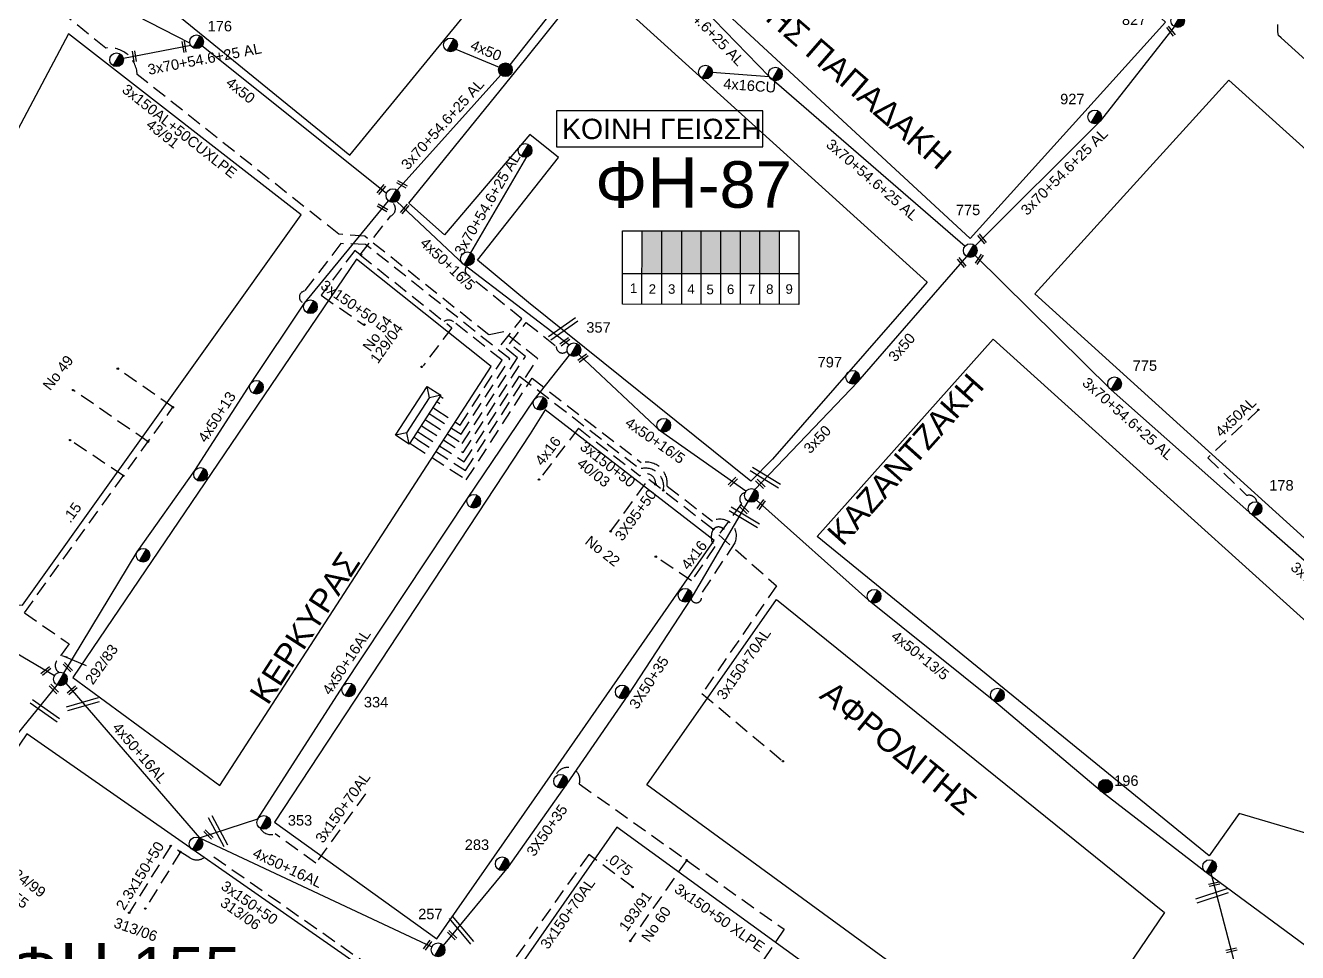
# Model space of a CAD drawing. Header units: millimetres. Extents: x 7477 to 9676, y 1828 to 2857.
# Drawn here: x 8638.7 to 8857.5, y 2078.3 to 2237.8 of the extents above; entities that cross this region are included whole.
import ezdxf
from ezdxf.enums import TextEntityAlignment as Align

# ---------------------------------------------------------------- set-up
doc = ezdxf.new("R2010")
doc.units = ezdxf.units.MM
doc.linetypes.add('DASHED', pattern=[19.05, 12.7, -6.35])
for name, color, linetype, lineweight in [('.075', 7, 'Continuous', 30), ('.15', 7, 'Continuous', 30), ('3x150+50', 7, 'Continuous', 30), ('3x150+50 XLPE', 7, 'SYN_LINE', 30), ('3x150+50CU', 7, 'Continuous', 30), ('3x150+70AL', 7, 'DASHED', 30), ('3x150AL+50CUXLPE', 7, 'Continuous', 30), ('3x50', 7, 'Continuous', 30), ('3X50+35', 7, 'Continuous', 30), ('3x70+54.6+25 AL', 7, 'SYN_LINE', 30), ('3X95+50', 7, 'Continuous', 30), ('4x16', 7, 'Continuous', 30), ('4x16CU', 7, 'Continuous', 30), ('4x50', 7, 'Continuous', 30), ('4x50+13', 7, 'Continuous', 30), ('4x50+13_5', 7, 'Continuous', 30), ('4x50+16', 7, 'Continuous', 30), ('4x50+16_5', 7, 'Continuous', 30), ('4x50+16AL', 7, 'Continuous', 30), ('4x50AL', 7, 'Continuous', 30), ('text διευθύνσεων', 250, 'Continuous', 30), ('Υπόβαθρο ΔΕΗ', 7, 'Continuous', 30)]:
    doc.layers.add(name, color=color, linetype=linetype, lineweight=lineweight)
for name, color, linetype in [('Pillar OTE', 7, 'Continuous'), ('TEXT ΚΑΛΩΔΙΩΝ', 7, 'Continuous'), ('Άγνωστα', 7, 'Continuous'), ('Επιγραφές - Σχήματα', 7, 'Continuous'), ('Καλώδια ΧΤ   3x150AL+50CU', 7, 'DASHED'), ('Μηχανική τομή', 7, 'Continuous'), ('Στύλος Ξύλινος', 7, 'Continuous'), ('Στύλος Ξύλινος @ 1', 7, 'Continuous'), ('Στύλος ΦΜ', 7, 'Continuous'), ('Στύλος ΦΜ @ 1', 7, 'Continuous'), ('Συνδέσεις', 7, 'Continuous'), ('Τομή', 7, 'Continuous'), ('Υποσταθμός πόλεως', 7, 'Continuous')]:
    doc.layers.add(name, color=color, linetype=linetype)
doc.styles.add('arial', font='ARIAL.TTF')
doc.styles.get("Standard").update_dxf_attribs({"font": 'ARIAL.TTF'})
doc.linetypes.add('SYN_LINE', pattern='A,0.5,-0.0001,["/\\/\\/\\/",Standard,S=0.1,R=0,X=0,Y=-0.05],-0.25', length=0.7501)
doc.dimstyles.new('ISO-25', dxfattribs={"dimtxt": 2.5, "dimasz": 2.5, "dimexe": 1.25, "dimexo": 0.625, "dimtad": 1, "dimtxsty": 'Standard', "dimcen": 2.5, "dimadec": 0, "dimazin": 0, "dimtfac": 1, "dimtmove": 0, "dimatfit": 3, "dimfxl": 1, "dimarcsym": 0})

# ---------------------------------------------------------------- blocks, each defined once
blk = doc.blocks.new('ΥΠΑΡΧΩΝ ΤΣΙΜΕΝΤΕΝΙΟΣ ΣΤΥΛΟΣ')
at = {"layer": 'Στύλος ΦΜ'}
blk.add_hatch(color=7, dxfattribs=at).paths.add_polyline_path([(-1.29, -2.28, 0.574793), (2.62, 0, 0.268822), (1.3, 2.27)])
at = {"layer": 'Στύλος ΦΜ', "color": 7}
blk.add_line((-1.29, -2.28), (1.3, 2.27), dxfattribs=at)
blk.add_circle((0, 0), 2.62, dxfattribs=at)
at = {"layer": 'Στύλος ΦΜ', "flags": 4}
for tag, p in [('ΑΡΙΘΜΟΣ', (-4.68, 8.05)), ('ΤΥΠΟΣ', (-4.91, 3.03))]:
    blk.add_attdef(tag, p, '', height=4, dxfattribs=at)
blk = doc.blocks.new('ΥΠΑΡΧΩΝ ΞΥΛΙΝΟΣ ΣΤΥΛΟΣ')
at = {"layer": 'Στύλος Ξύλινος'}
h = blk.add_hatch(color=7, dxfattribs=at)
h.paths.add_polyline_path([(-2.62, 0, 0.270008), (-1.29, -2.28), (1.3, 2.27, 0.576266)])
h.paths.add_polyline_path([(-1.29, -2.28, 0.574793), (2.62, 0, 0.268822), (1.3, 2.27)])
at = {"layer": 'Στύλος Ξύλινος', "color": 7}
blk.add_line((-1.29, -2.28), (1.3, 2.27), dxfattribs=at)
blk.add_circle((0, 0), 2.62, dxfattribs=at)
at = {"layer": 'Στύλος Ξύλινος', "flags": 4}
for tag, p in [('ΑΡΙΘΜΟΣ', (-4.91, 8.6)), ('ΤΥΠΟΣ', (-4.85, 3.39))]:
    blk.add_attdef(tag, p, '', height=4, dxfattribs=at)
blk = doc.blocks.new('ΜΗΧΑΝΙΚΗ ΤΟΜΗ')
at = {"layer": 'Μηχανική τομή', "ltscale": 40}
for p, q in [((-1.89, 0.78), (5.69, 0.78)), ((-1.89, -0.77), (5.69, -0.77))]:
    blk.add_line(p, q, dxfattribs=at)
blk = doc.blocks.new('ΥΠΟΣΤΑΘΜΟΣ ΠΟΛΕΩΣ 9 ΑΝΑΧΩΡΗΣΕΩΝ')
at = {"layer": 'Υποσταθμός πόλεως', "ltscale": 40}
for p, q in [((-9.63, -2.82), (-9.63, -4)), ((-7.12, -2.82), (-7.12, -4)), ((-4.84, -2.82), (-4.84, -4)), ((-2.36, -2.82), (-2.36, -4)), ((0.09, -2.82), (0.09, -4)), ((2.55, -2.82), (2.55, -4)), ((5.02, -2.82), (5.02, -4)), ((7.48, -2.82), (7.48, -4)), ((9.61, -2.82), (9.61, -4))]:
    blk.add_line(p, q, dxfattribs=at)
blk.add_lwpolyline([(-10.02, 2.82), (10.02, 2.82), (10.02, -2.82), (-10.02, -2.82)], close=True, dxfattribs=at)
for points in [[(-7.21, 0), (-10.02, 2.82)], [(-10.02, -2.82), (-7.21, 0)], [(-7.21, 0), (7.21, 0)], [(7.21, 0), (10.02, 2.82)], [(10.02, -2.82), (7.21, 0)]]:
    blk.add_lwpolyline(points, dxfattribs=at)
at = {"layer": 'Υποσταθμός πόλεως', "linetype": 'SYN_LINE', "ltscale": 40, "flags": 1}
for tag, p in [('ΜΕΤΑΣΧΗΜΑΤΙΣΜΟΣ', (10.79, 1.71)), ('ΙΣΧΥΣ', (10.77, -1.08)), ('ΑΡΙΘΜΟΣ', (10.89, -3.8))]:
    blk.add_attdef(tag, p, '', height=1.8, dxfattribs=at)
blk = doc.blocks.new('ΤΟΜΗ')
at = {"layer": 'Τομή', "ltscale": 40}
for p, q in [((-5.68, 0), (17.06, 0)), ((-5.68, -2.77), (17.06, -2.77))]:
    blk.add_line(p, q, dxfattribs=at)
blk = doc.blocks.new('_ΣΥΝΔΕΣΗ')
at = {"layer": 'Συνδέσεις', "linetype": 'SYN_LINE', "ltscale": 40}
blk.add_hatch(color=256, dxfattribs=at).paths.add_polyline_path([(0.5, -0.01, 1), (-0.5, -0.01, 1)])
at = {"layer": 'Συνδέσεις'}
blk.add_circle((0, -0.01), 0.5, dxfattribs=at)

msp = doc.modelspace()

# ---------------------------------------------------------------- hatches: boundary and pattern name
at = {"layer": 'Καλώδια ΧΤ   3x150AL+50CU', "linetype": 'DASHED', "lineweight": -3, "ltscale": 0.2}
h = msp.add_hatch(color=6, dxfattribs=at)
h.dxf.hatch_style = 1
h.paths.add_polyline_path([(8748.17, 2202.52), (8744.74, 2202.52), (8744.73, 2195.16), (8748.17, 2195.16)])
h = msp.add_hatch(color=30, dxfattribs=at)
h.dxf.hatch_style = 1
h.paths.add_polyline_path([(8748.17, 2195.16), (8751.61, 2195.16), (8751.61, 2202.52), (8748.17, 2202.52)])
h = msp.add_hatch(color=85, dxfattribs=at)
h.dxf.hatch_style = 1
h.paths.add_polyline_path([(8754.85, 2202.53), (8751.55, 2202.53), (8751.55, 2195.16), (8754.85, 2195.16)])
h = msp.add_hatch(color=27, dxfattribs=at)
h.dxf.hatch_style = 1
h.paths.add_polyline_path([(8758.15, 2202.52), (8754.85, 2202.52), (8754.85, 2195.16), (8758.15, 2195.15)])
h = msp.add_hatch(color=2, dxfattribs=at)
h.dxf.hatch_style = 1
h.paths.add_polyline_path([(8761.54, 2202.52), (8758.24, 2202.52), (8758.24, 2195.15), (8761.54, 2195.15)])
h = msp.add_hatch(color=1, dxfattribs=at)
h.dxf.hatch_style = 1
h.paths.add_polyline_path([(8764.87, 2202.52), (8761.58, 2202.52), (8761.58, 2195.15), (8764.87, 2195.15)])
h = msp.add_hatch(color=62, dxfattribs=at)
h.dxf.hatch_style = 1
h.paths.add_polyline_path([(8768.21, 2202.52), (8764.91, 2202.52), (8764.91, 2195.15), (8768.21, 2195.15)])

# ---------------------------------------------------------------- linework, layer by layer
at = {"layer": '.075', "color": 151, "linetype": 'DASHED', "lineweight": -3, "ltscale": 0.2}
msp.add_lwpolyline([(8743.11, 2089.63), (8735.6, 2095.21)], dxfattribs=at)
at = {"layer": '.15', "color": 2, "linetype": 'DASHED', "lineweight": -3, "ltscale": 0.2}
for points in [[(8638.49, 2136.78), (8664.04, 2172.15), (8654.57, 2178.8)], [(8659.77, 2166.23), (8646.88, 2175.11)], [(8655.53, 2160.37), (8646.36, 2166.49)]]:
    msp.add_lwpolyline(points, dxfattribs=at)
at = {"layer": '3x150+50', "color": 27, "linetype": 'DASHED', "lineweight": -3, "ltscale": 0.2}
for points in [[(8696.23, 2198.39), (8701.53, 2205.06, 0.566111), (8701.77, 2207.39, 1.494016)], [(8709.29, 2171.79), (8713.46, 2169.09), (8720.68, 2180.24), (8712.34, 2186.86, 0.312486), (8710.67, 2186.92)]]:
    msp.add_lwpolyline(points, format="xyb", dxfattribs=at)
at = {"layer": '3x150+50', "color": 2, "linetype": 'DASHED', "lineweight": -3, "ltscale": 0.2}
for points in [[(8708.62, 2170.75), (8713.63, 2167.51), (8722.01, 2180.46), (8697.19, 2200.18), (8692.94, 2200.3), (8686.7, 2192.15, 0.868604), (8686.7, 2190.08, -0.868604)], [(8697.93, 2063.26), (8698.76, 2062.7), (8704.39, 2071.47), (8670.12, 2095.43, -0.425468), (8666.98, 2094.63), (8663.68, 2096.69), (8656.52, 2085.18)]]:
    msp.add_lwpolyline(points, format="xyb", dxfattribs=at)
at = {"layer": '3x150+50', "color": 27, "linetype": 'DASHED', "lineweight": -3, "ltscale": 0.2}
for points in [[(8696.23, 2198.39), (8695.32, 2199.12), (8689.55, 2191.42), (8696.92, 2186.3)], [(8696.23, 2198.39), (8712.02, 2185.84), (8707.07, 2179.29)]]:
    msp.add_lwpolyline(points, dxfattribs=at)
at = {"layer": '3x150+50', "color": 85, "linetype": 'DASHED', "lineweight": -3, "ltscale": 0.2}
msp.add_lwpolyline([(8707.95, 2169.72), (8713.8, 2165.93), (8723.34, 2180.68), (8720.52, 2182.92), (8724.07, 2187.39), (8714.69, 2194.97, -0.479684), (8714.7, 2196.52, -30.404216)], format="xyb", dxfattribs=at)
at = {"layer": '3x150+50', "color": 30, "linetype": 'DASHED', "lineweight": -3, "ltscale": 0.2}
msp.add_lwpolyline([(8707.29, 2168.69), (8713.98, 2164.36), (8724.68, 2180.9), (8721.92, 2183.08), (8724.83, 2186.75), (8730, 2182.63, 0.732245), (8731.86, 2181.86, 61.424505)], format="xyb", dxfattribs=at)
at = {"layer": '3x150+50', "color": 6, "linetype": 'DASHED', "lineweight": -3, "ltscale": 0.2}
for points in [[(8706.61, 2167.65), (8714.14, 2162.78), (8723.68, 2177.52), (8744.4, 2161.53, -0.581208), (8748.39, 2157.85)], [(8733.82, 2168.53), (8744.39, 2160.37, -0.668699), (8747.06, 2158.88)]]:
    msp.add_lwpolyline(points, format="xyb", dxfattribs=at)
at = {"layer": '3x150+50', "color": 62, "linetype": 'DASHED', "lineweight": -3, "ltscale": 0.2}
msp.add_lwpolyline([(8705.31, 2165.64), (8714.52, 2159.68), (8725.82, 2177.14), (8744.6, 2162.64, -0.517168), (8749.07, 2158.59), (8756.85, 2152.57, -0.72013), (8760.71, 2148.83), (8754.85, 2139.95, -1.186436), (8753.17, 2139.22)], format="xyb", dxfattribs=at)
at = {"layer": '3x150+50', "color": 2, "linetype": 'DASHED', "lineweight": -3, "ltscale": 0.2}
msp.add_lwpolyline([(8665.33, 2095.66), (8659.3, 2085.91)], dxfattribs=at)
at = {"layer": '3x150+50 XLPE', "color": 62, "linetype": 'DASHED', "lineweight": -3, "ltscale": 0.2}
msp.add_lwpolyline([(8729.82, 2108.56, -1.035845), (8733.95, 2107.36), (8769.18, 2082.34)], format="xyb", dxfattribs=at)
for points in [[(8752.44, 2094.23), (8742.71, 2080.34)], [(8769.18, 2082.34), (8759.11, 2067.44)]]:
    msp.add_lwpolyline(points, dxfattribs=at)
at = {"layer": '3x150+50CU', "color": 2, "linetype": 'DASHED', "lineweight": -3, "ltscale": 0.2}
msp.add_lwpolyline([(8638.49, 2136.78), (8645.5, 2131.92)], dxfattribs=at)
msp.add_lwpolyline([(8645.5, 2131.92), (8646.19, 2131.45), (8644.05, 2128.51, 0.443675), (8644.46, 2126.55)], format="xyb", dxfattribs=at)
at = {"layer": '3x150+70AL', "color": 6, "linetype": 'DASHED', "lineweight": -3, "ltscale": 0.2}
msp.add_lwpolyline([(8762.49, 2157.44, 0.636872), (8761.88, 2155.6), (8757.94, 2150.19), (8767.88, 2141.43), (8755.06, 2122.92), (8768.98, 2111.26)], format="xyb", dxfattribs=at)
at = {"layer": '3x150+70AL', "color": 30, "linetype": 'DASHED', "lineweight": -3, "ltscale": 0.2}
msp.add_lwpolyline([(8697.17, 2105.66), (8688.63, 2093.74), (8681.62, 2098.76, -0.372791), (8679.1, 2099.7, 164.389091)], format="xyb", dxfattribs=at)
at = {"layer": '3x150+70AL', "color": 151, "linetype": 'DASHED', "lineweight": -3, "ltscale": 0.2}
msp.add_lwpolyline([(8735.6, 2095.21), (8720.67, 2074.17, 1.017947), (8719.74, 2073.59, -4.856684)], format="xyb", dxfattribs=at)
at = {"layer": '3x150AL+50CUXLPE', "color": 1, "linetype": 'DASHED', "lineweight": -3, "ltscale": 0.2}
msp.add_lwpolyline([(8705.99, 2166.69), (8714.36, 2161.28), (8726.8, 2180.49), (8720.96, 2185.13), (8718.41, 2184.6), (8697.06, 2201.56), (8692.56, 2201.95), (8657.9, 2229.4, 0.443398), (8652.48, 2233.94), (8637.83, 2245.85, -0.627492), (8635.99, 2252.05, 0.627492)], format="xyb", dxfattribs=at)
at = {"layer": '3x50', "color": 151, "lineweight": -3, "ltscale": 0.2}
msp.add_lwpolyline([(8764.16, 2158), (8781.84, 2176.52), (8800.63, 2198.07)], dxfattribs=at)
at = {"layer": '3X50+35', "color": 62, "lineweight": -3, "ltscale": 0.2}
msp.add_lwpolyline([(8710.58, 2079.56), (8721.76, 2093.11), (8731.79, 2107.29), (8742.38, 2122.64), (8753.17, 2139.22), (8762.99, 2155.95)], dxfattribs=at)
at = {"layer": '3x70+54.6+25 AL', "color": 27, "linetype": 'SYN_LINE', "lineweight": -3, "ltscale": 15}
for points in [[(8722.04, 2231.08), (8740.37, 2254.29)], [(8702.64, 2209.48), (8720.46, 2229.33)]]:
    msp.add_lwpolyline(points, dxfattribs=at)
at = {"layer": '3x70+54.6+25 AL', "color": 173, "linetype": 'SYN_LINE', "lineweight": -3, "ltscale": 15}
for points in [[(8741.99, 2254.44), (8766.61, 2229.05), (8800.32, 2199.87)], [(8886.96, 2118.55), (8868.62, 2137.03), (8849.63, 2153.71), (8825.46, 2175.17), (8802.05, 2198.27)]]:
    msp.add_lwpolyline(points, dxfattribs=at)
at = {"layer": '3x70+54.6+25 AL', "color": 151, "linetype": 'SYN_LINE', "lineweight": -3, "ltscale": 15}
msp.add_lwpolyline([(8836.31, 2237.63), (8823.54, 2221.38), (8802.04, 2199.93)], dxfattribs=at)
at = {"layer": '3x70+54.6+25 AL', "color": 85, "linetype": 'SYN_LINE', "lineweight": -3, "ltscale": 15}
for points in [[(8667.13, 2234.39), (8655.52, 2232.16)], [(8715.29, 2198.71), (8724.93, 2215.21)]]:
    msp.add_lwpolyline(points, dxfattribs=at)
at = {"layer": '3X95+50', "color": 6, "linetype": 'DASHED', "lineweight": -3, "ltscale": 0.2}
msp.add_lwpolyline([(8739.36, 2150.82), (8745.91, 2159.78), (8757.03, 2151.16)], dxfattribs=at)
msp.add_lwpolyline([(8757.03, 2151.16, -0.426728), (8758.71, 2151.25, -3.702287)], format="xyb", dxfattribs=at)
at = {"layer": '4x16', "color": 6, "linetype": 'DASHED', "lineweight": -3, "ltscale": 0.2}
msp.add_lwpolyline([(8733.82, 2168.53), (8727.02, 2159.72)], dxfattribs=at)
msp.add_lwpolyline([(8757.03, 2151.16, 0.343389), (8757.28, 2148.2), (8753.23, 2142.27), (8747.12, 2146.45)], format="xyb", dxfattribs=at)
at = {"layer": '4x16CU', "color": 173, "linetype": 'SYN_LINE', "lineweight": -3, "ltscale": 10}
msp.add_lwpolyline([(8756.83, 2229.79), (8766.61, 2229.05)], dxfattribs=at)
at = {"layer": '4x50', "color": 85, "linetype": 'Continuous', "lineweight": -3, "ltscale": 0.2}
for points in [[(8666.96, 2234.78), (8639.54, 2248.89)], [(8700.78, 2208.95), (8669.03, 2234.31)]]:
    msp.add_lwpolyline(points, dxfattribs=at)
at = {"layer": '4x50', "color": 27, "linetype": 'Continuous', "lineweight": -3, "ltscale": 0.2}
msp.add_lwpolyline([(8712.73, 2233.77), (8720.16, 2230.66)], dxfattribs=at)
at = {"layer": '4x50+13', "color": 2, "lineweight": -3, "ltscale": 0.2}
msp.add_lwpolyline([(8645.28, 2126.42), (8657.89, 2147.3), (8667.82, 2161.26), (8677.44, 2176.26), (8686.7, 2190.08), (8701.15, 2207.65)], dxfattribs=at)
at = {"layer": '4x50+13_5', "color": 27, "lineweight": -3, "ltscale": 0.2}
msp.add_lwpolyline([(8861.23, 2077.79), (8841.8, 2092.12), (8823.89, 2105.93), (8805.29, 2121.62), (8784.08, 2138.6), (8764.45, 2156.19)], dxfattribs=at)
at = {"layer": '4x50+16', "color": 1, "lineweight": -3, "ltscale": 0.2}
msp.add_lwpolyline([(8846.57, 2077.11), (8842.67, 2092)], dxfattribs=at)
at = {"layer": '4x50+16_5', "color": 85, "linetype": 'Continuous', "lineweight": -3, "ltscale": 0.2}
msp.add_lwpolyline([(8732.17, 2182.87), (8714.12, 2196.67), (8702.54, 2207.58)], dxfattribs=at)
at = {"layer": '4x50+16_5', "color": 30, "linetype": 'Continuous', "lineweight": -3, "ltscale": 0.2}
msp.add_lwpolyline([(8762.63, 2157.69), (8747.9, 2168.03), (8733.88, 2181.25)], dxfattribs=at)
at = {"layer": '4x50+16AL', "color": 85, "lineweight": -3, "ltscale": 0.2}
msp.add_lwpolyline([(8604.56, 2182.05), (8610.01, 2156.02), (8620.84, 2139.43), (8643.68, 2125.99)], dxfattribs=at)
at = {"layer": '4x50+16AL', "color": 30, "lineweight": -3, "ltscale": 0.2}
msp.add_lwpolyline([(8668.6, 2098.06), (8678.68, 2101.34), (8693.25, 2124.1), (8714.73, 2156.47), (8726.19, 2173.43), (8732.29, 2181.14)], dxfattribs=at)
at = {"layer": '4x50+16AL', "color": 5, "lineweight": -3, "ltscale": 0.2}
msp.add_lwpolyline([(8605.99, 2070.29), (8623.67, 2099.19), (8644.12, 2124.37)], dxfattribs=at)
at = {"layer": '4x50+16AL', "color": 151, "lineweight": -3, "ltscale": 0.2}
msp.add_lwpolyline([(8645.65, 2124.7), (8668.6, 2098.06), (8708.6, 2079.31)], dxfattribs=at)
at = {"layer": '4x50AL', "color": 173, "linetype": 'DASHED', "lineweight": -3, "ltscale": 0.2}
msp.add_lwpolyline([(8850.77, 2171.71), (8842.09, 2163.45), (8848.78, 2156.97, -0.43468), (8850.53, 2155.87, 38.357547)], format="xyb", dxfattribs=at)
at = {"layer": 'Pillar OTE', "lineweight": -3, "ltscale": 40}
for points in [[(8741.41, 2189.88), (8741.41, 2202.52), (8771.74, 2202.52), (8771.74, 2189.86), (8741.41, 2189.89)], [(8744.73, 2189.88), (8744.74, 2202.52)], [(8748.17, 2189.88), (8748.17, 2202.52)], [(8751.61, 2189.88), (8751.61, 2202.52)], [(8754.91, 2189.87), (8754.91, 2202.52)], [(8758.3, 2189.87), (8758.3, 2202.52)], [(8761.69, 2189.87), (8761.69, 2202.52)], [(8765.03, 2189.86), (8765.03, 2202.52)], [(8768.42, 2189.86), (8768.42, 2202.52)], [(8741.41, 2195.17), (8771.74, 2195.14)]]:
    msp.add_lwpolyline(points, dxfattribs=at)
at = {"layer": 'Επιγραφές - Σχήματα', "color": 190, "lineweight": -3}
msp.add_lwpolyline([(8730.03, 2216.96), (8765.54, 2216.96), (8765.54, 2223.13), (8730.03, 2223.13)], close=True, dxfattribs=at)
at = {"layer": 'Υπόβαθρο ΔΕΗ', "lineweight": -3}
for points in [[(8727.31, 2255.66), (8674.01, 2297.09), (8652, 2250.16), (8694.48, 2215.51)], [(8834.8, 2238.39), (8774.12, 2293.64), (8742.9, 2255.14), (8801.17, 2201.17)], [(8725.23, 2190.18), (8716.47, 2197.47), (8730.39, 2215.15), (8725.42, 2219.08), (8710.74, 2201.84), (8704.62, 2207.24), (8724.73, 2232.09), (8735.94, 2246.07), (8793.81, 2193.7), (8767.18, 2163.2), (8763.45, 2159.45)], [(8686.08, 2205.26), (8646.07, 2236.39), (8611.3, 2170.81), (8631.92, 2138.17), (8638.19, 2138.11)], [(8845.67, 2228.43), (8812.29, 2191.67), (8888.52, 2122.63), (8922.75, 2158.99)], [(8695.61, 2197.61), (8646.84, 2125.65), (8672.13, 2107.07), (8718.8, 2179.18)], [(8774.86, 2149.89), (8805.16, 2183.89), (8882.02, 2114.45), (8865.95, 2096.79), (8847.45, 2102.29), (8842.32, 2094.99)], [(8726.24, 2104.79), (8757.17, 2149.24), (8728.07, 2171.7), (8725.5, 2167.6), (8681.51, 2100.76), (8709.44, 2080.69)], [(8834.64, 2085.21), (8815.05, 2056.42), (8745.57, 2107.21), (8767.87, 2139.07)], [(8702.42, 2071.69), (8638.91, 2115.97), (8607.83, 2070.13), (8671.27, 2025.68)], [(8810.18, 2049.21), (8740.42, 2099.92), (8720.85, 2071.89), (8792, 2022.23)]]:
    msp.add_lwpolyline(points, close=True, dxfattribs=at)
msp.add_lwpolyline([(8867.72, 2249.86), (8940.66, 2182.68), (8940.7, 2182.14), (8940.71, 2181.64), (8940.66, 2181.04), (8940.52, 2180.48), (8940.28, 2179.8), (8931.68, 2169.41), (8931.16, 2169.17), (8930.79, 2169.03), (8930.19, 2168.96), (8929.59, 2168.94), (8929, 2168.94), (8928.45, 2169.1), (8927.87, 2169.44), (8927.3, 2169.9), (8925.62, 2171.52), (8854.68, 2235.69), (8854.25, 2236.13), (8854.1, 2236.76), (8854.1, 2237.42), (8854.12, 2238.03)], dxfattribs=at)

# ---------------------------------------------------------------- block references
at = {"layer": 'Μηχανική τομή', "lineweight": -3, "zscale": 0.4999999999999997}
for p, xscale, yscale, rotation in [((8836.05, 2236.49), 0.2500000000000033, 0.2500000000000033, 129.4118569357051), ((8666.07, 2233.7), 0.2499999999999463, 0.2499999999999463, 99.24480190938552), ((8657.52, 2232.06), 0.2499999999999462, 0.2499999999999462, 99.24480190938552), ((8699.63, 2209.26), 0.2499999999999463, 0.2499999999999463, 49.62240095469161), ((8703.88, 2210.23), 0.2499999999999463, 0.2499999999999463, 150.6253518436988), ((8700.51, 2206.2), 0.2499999999999463, 0.2499999999999463, 150.6253518436988), ((8703.64, 2205.91), 0.2499999999999463, 0.2499999999999463, 49.62240095469161), ((8803.55, 2200.74), 0.2500000000000033, 0.2500000000000033, 129.4118569357051), ((8800.08, 2196.68), 0.2500000000000033, 0.2500000000000033, 129.4118569357051), ((8802.51, 2197.22), 0.2500000000000033, 0.2500000000000033, 56.04092055166467), ((8731.1, 2183.17), 0.2499999999999465, 0.2499999999999465, 37.02164834365343), ((8734.2, 2180.36), 0.2499999999999465, 0.2499999999999465, 37.02164834365343), ((8760.03, 2158.98), 0.2499999999999464, 0.2499999999999464, 45.59930555248418), ((8764.74, 2159.3), 0.2499999999999465, 0.2499999999999465, 316.1664704697116), ((8765.01, 2155.03), 0.2499999999999465, 0.2499999999999465, 54.12551016993131), ((8761.93, 2154.96), 0.2499999999999465, 0.2499999999999465, 316.1664704697116), ((8641.83, 2126.49), 0.2499999999999464, 0.2499999999999464, 40.31150906164668), ((8646.28, 2127.08), 0.2499999999999464, 0.2499999999999464, 134.7237351322458), ((8643.91, 2123.34), 0.2499999999999464, 0.2499999999999464, 134.7237351322458), ((8646.35, 2123.16), 0.2499999999999464, 0.2499999999999464, 40.31150906164668), ((8670.48, 2098.32), 0.2499999999999464, 0.2499999999999464, 134.7237351322458), ((8842.71, 2090.03), 0.2499999999999465, 0.2499999999999465, 12.71145084820159), ((8712.4, 2080.99), 0.2499999999999464, 0.2499999999999464, 134.7237351322458), ((8707.6, 2079.22), 0.2499999999999464, 0.2499999999999464, 54.01106009961784), ((8845.68, 2078.66), 0.2499999999999465, 0.2499999999999465, 12.71145084820159)]:
    msp.add_blockref('ΜΗΧΑΝΙΚΗ ΤΟΜΗ', p, dxfattribs=dict(at, xscale=xscale, yscale=yscale, rotation=rotation))
at = {"layer": 'Στύλος Ξύλινος @ 1', "lineweight": -3, "ltscale": 40, "xscale": 0.4499999999998181, "yscale": 0.4499999999998181, "zscale": 0.4499999999998181}
msp.add_blockref('ΥΠΑΡΧΩΝ ΞΥΛΙΝΟΣ ΣΤΥΛΟΣ', (8721.25, 2230.21), dxfattribs=at)
at = {"layer": 'Στύλος Ξύλινος @ 1', "lineweight": -3, "ltscale": 40}
ref = msp.add_blockref('ΥΠΑΡΧΩΝ ΞΥΛΙΝΟΣ ΣΤΥΛΟΣ', (8824.47, 2106.95), dxfattribs=dict(at, xscale=0.4499999999998429, yscale=0.4499999999998429, zscale=0.4499999999998429))
ref.add_attrib('ΤΥΠΟΣ', '196', (8825.96, 2107.02), dxfattribs={"layer": 'Στύλος Ξύλινος', "height": 1.8, "flags": 4})
at = {"layer": 'Στύλος ΦΜ @ 1', "lineweight": -3, "ltscale": 40}
ref = msp.add_blockref('ΥΠΑΡΧΩΝ ΤΣΙΜΕΝΤΕΝΙΟΣ ΣΤΥΛΟΣ', (8836.89, 2238.66), dxfattribs=dict(at, xscale=0.449999999999818, yscale=0.449999999999818, zscale=0.449999999999818))
ref.add_attrib('ΤΥΠΟΣ', '827', (8827.3, 2237.93), dxfattribs={"layer": 'Στύλος ΦΜ', "height": 1.8, "flags": 4})
ref = msp.add_blockref('ΥΠΑΡΧΩΝ ΤΣΙΜΕΝΤΕΝΙΟΣ ΣΤΥΛΟΣ', (8668.11, 2235.04), dxfattribs=dict(at, xscale=0.449999999999818, yscale=0.449999999999818, zscale=0.449999999999818))
ref.add_attrib('ΤΥΠΟΣ', '176', (8670.02, 2236.82), dxfattribs={"layer": 'Στύλος ΦΜ', "height": 1.8, "flags": 4})
at = {"layer": 'Στύλος ΦΜ @ 1', "lineweight": -3, "ltscale": 40, "xscale": 0.4499999999998181, "yscale": 0.4499999999998181, "zscale": 0.4499999999998181}
for p in [(8711.8, 2234.5), (8654.36, 2231.94), (8755.66, 2229.82), (8767.7, 2229.49), (8724.62, 2216.35), (8701.9, 2208.56), (8714.7, 2197.69), (8687.69, 2189.45), (8678.41, 2175.59), (8727.21, 2172.85), (8748.48, 2169.05), (8668.8, 2160.61), (8763.57, 2156.98), (8715.8, 2155.98), (8658.9, 2146.69), (8752.15, 2139.8), (8784.66, 2139.63), (8644.7, 2125.4), (8741.34, 2123.19), (8805.87, 2122.65), (8730.73, 2107.81), (8668.02, 2097.04), (8842.38, 2093.14)]:
    msp.add_blockref('ΥΠΑΡΧΩΝ ΤΣΙΜΕΝΤΕΝΙΟΣ ΣΤΥΛΟΣ', p, dxfattribs=at)
at = {"layer": 'Στύλος ΦΜ @ 1', "lineweight": -3, "ltscale": 40}
ref = msp.add_blockref('ΥΠΑΡΧΩΝ ΤΣΙΜΕΝΤΕΝΙΟΣ ΣΤΥΛΟΣ', (8822.61, 2222.1), dxfattribs=dict(at, xscale=0.4499999999998181, yscale=0.4499999999998181, zscale=0.4499999999998181))
ref.add_attrib('ΤΥΠΟΣ', '927', (8816.67, 2224.28), dxfattribs={"layer": 'Στύλος ΦΜ', "height": 1.8, "flags": 4})
ref = msp.add_blockref('ΥΠΑΡΧΩΝ ΤΣΙΜΕΝΤΕΝΙΟΣ ΣΤΥΛΟΣ', (8801.21, 2199.1), dxfattribs=dict(at, xscale=0.449999999999818, yscale=0.449999999999818, zscale=0.449999999999818))
ref.add_attrib('ΤΥΠΟΣ', '775', (8798.73, 2205.2), dxfattribs={"layer": 'Στύλος ΦΜ', "height": 1.8, "flags": 4})
ref = msp.add_blockref('ΥΠΑΡΧΩΝ ΤΣΙΜΕΝΤΕΝΙΟΣ ΣΤΥΛΟΣ', (8733.03, 2182.06), dxfattribs=dict(at, xscale=0.449999999999818, yscale=0.449999999999818, zscale=0.449999999999818))
ref.add_attrib('ΤΥΠΟΣ', '357', (8735.16, 2184.99), dxfattribs={"layer": 'Στύλος ΦΜ', "height": 1.8, "flags": 4})
ref = msp.add_blockref('ΥΠΑΡΧΩΝ ΤΣΙΜΕΝΤΕΝΙΟΣ ΣΤΥΛΟΣ', (8780.98, 2177.32), dxfattribs=dict(at, xscale=0.449999999999818, yscale=0.449999999999818, zscale=0.449999999999818))
ref.add_attrib('ΤΥΠΟΣ', '797', (8774.95, 2179.01), dxfattribs={"layer": 'Στύλος ΦΜ', "height": 1.8, "flags": 4})
ref = msp.add_blockref('ΥΠΑΡΧΩΝ ΤΣΙΜΕΝΤΕΝΙΟΣ ΣΤΥΛΟΣ', (8826.04, 2176.19), dxfattribs=dict(at, xscale=0.4499999999998433, yscale=0.4499999999998433, zscale=0.4499999999998433))
ref.add_attrib('ΤΥΠΟΣ', '775', (8829.15, 2178.42), dxfattribs={"layer": 'Στύλος ΦΜ', "height": 1.8, "flags": 4})
ref = msp.add_blockref('ΥΠΑΡΧΩΝ ΤΣΙΜΕΝΤΕΝΙΟΣ ΣΤΥΛΟΣ', (8850.21, 2154.73), dxfattribs=dict(at, xscale=0.4499999999998181, yscale=0.4499999999998181, zscale=0.4499999999998181))
ref.add_attrib('ΤΥΠΟΣ', '178', (8852.64, 2157.83), dxfattribs={"layer": 'Στύλος ΦΜ', "height": 1.8, "flags": 4})
ref = msp.add_blockref('ΥΠΑΡΧΩΝ ΤΣΙΜΕΝΤΕΝΙΟΣ ΣΤΥΛΟΣ', (8694.28, 2123.53), dxfattribs=dict(at, xscale=0.4499999999998181, yscale=0.4499999999998181, zscale=0.4499999999998181))
ref.add_attrib('ΤΥΠΟΣ', '334', (8696.9, 2120.52), dxfattribs={"layer": 'Στύλος ΦΜ', "height": 1.8, "flags": 4})
ref = msp.add_blockref('ΥΠΑΡΧΩΝ ΤΣΙΜΕΝΤΕΝΙΟΣ ΣΤΥΛΟΣ', (8679.68, 2100.72), dxfattribs=dict(at, xscale=0.4499999999998181, yscale=0.4499999999998181, zscale=0.4499999999998181))
ref.add_attrib('ΤΥΠΟΣ', '353', (8683.81, 2100.19), dxfattribs={"layer": 'Στύλος ΦΜ', "height": 1.8, "flags": 4})
ref = msp.add_blockref('ΥΠΑΡΧΩΝ ΤΣΙΜΕΝΤΕΝΙΟΣ ΣΤΥΛΟΣ', (8720.7, 2093.62), dxfattribs=dict(at, xscale=0.449999999999818, yscale=0.449999999999818, zscale=0.449999999999818))
ref.add_attrib('ΤΥΠΟΣ', '283', (8714.25, 2095.99), dxfattribs={"layer": 'Στύλος ΦΜ', "height": 1.8, "flags": 4})
ref = msp.add_blockref('ΥΠΑΡΧΩΝ ΤΣΙΜΕΝΤΕΝΙΟΣ ΣΤΥΛΟΣ', (8709.67, 2078.81), dxfattribs=dict(at, xscale=0.4499999999998181, yscale=0.4499999999998181, zscale=0.4499999999998181))
ref.add_attrib('ΤΥΠΟΣ', '257', (8706.23, 2084.07), dxfattribs={"layer": 'Στύλος ΦΜ', "height": 1.8, "flags": 4})
at = {"layer": 'Συνδέσεις', "lineweight": -3, "xscale": 0.25, "yscale": 0.25, "zscale": 0.25}
for p in [(8696.4, 2198.39), (8696.99, 2186.37), (8654.57, 2178.8), (8706.84, 2179.11), (8646.88, 2175.11), (8664.04, 2172.15), (8850.77, 2171.72), (8646.36, 2166.5), (8659.77, 2166.23), (8655.53, 2160.37), (8727.02, 2159.72), (8747.06, 2158.89), (8748.39, 2157.86), (8757.03, 2151.17), (8758.71, 2151.26), (8739.36, 2150.82), (8747.12, 2146.46), (8768.98, 2111.26), (8663.68, 2096.69), (8665.33, 2095.66), (8752.44, 2094.24), (8743.11, 2089.63), (8659.3, 2085.91), (8656.52, 2085.18), (8742.71, 2080.34)]:
    msp.add_blockref('_ΣΥΝΔΕΣΗ', p, dxfattribs=at)
at = {"layer": 'Τομή', "lineweight": -3, "xscale": 0.2499999999999996, "yscale": 0.2499999999999996, "zscale": 0.2499999999999996}
for p, rotation in [((8729.81, 2185.13), 35.0462771877969), ((8767.02, 2158.99), 148.9841642042537), ((8763.4, 2152.16), 148.9841642042537), ((8641.05, 2121.04), 325.0916792499096), ((8647.12, 2121.02), 15.94660192762397), ((8672.19, 2097.76), 117.9683284085002), ((8844.23, 2088.19), 198.3636156739033), ((8713.02, 2083.53), 309.8063018789124)]:
    msp.add_blockref('ΤΟΜΗ', p, dxfattribs=dict(at, rotation=rotation))
at = {"layer": 'Υποσταθμός πόλεως', "lineweight": -3, "xscale": 0.4999999999999997, "yscale": 0.4999999999999997, "zscale": 0.4999999999999997, "rotation": 57.08956591274746}
msp.add_blockref('ΥΠΟΣΤΑΘΜΟΣ ΠΟΛΕΩΣ 9 ΑΝΑΧΩΡΗΣΕΩΝ', (8706.25, 2170.77), dxfattribs=at)

# ---------------------------------------------------------------- texts
at = {"lineweight": -3, "ltscale": 30, "char_height": 1.63, "width": 11.2573, "attachment_point": 1}
for s, insert in [('1', (8742.65, 2193.45)), ('2', (8745.89, 2193.31)), ('3', (8749.22, 2193.31)), ('4', (8752.53, 2193.31)), ('5', (8755.83, 2193.23)), ('6', (8759.35, 2193.26)), ('7', (8762.98, 2193.26)), ('8', (8766.09, 2193.29)), ('9', (8769.42, 2193.31))]:
    msp.add_mtext(s, dxfattribs=dict(at, insert=insert))
at = {"layer": 'text διευθύνσεων', "color": 7, "lineweight": -3}
for s, rotation, p in [('ΚΑΖΑΝΤΖΑΚΗ', 48.2866, (8790.06, 2163.19)), ('ΚΕΡΚΥΡΑΣ', 57.0896, (8686.72, 2134.22))]:
    msp.add_text(s, height=4, rotation=rotation, dxfattribs=at).set_placement(p, align=Align.MIDDLE_CENTER)
at = {"layer": 'text διευθύνσεων', "color": 7, "lineweight": -3, "ltscale": 40, "char_height": 4, "width": 94.4586, "attachment_point": 1, "style": 'arial'}
for s, insert, rotation in [('EΛENHΣ ΠAΠAΔAKH', (8756.9, 2251.89), 318.972), ('AΦPOΔITHΣ', (8777.6, 2125.36), 320.714)]:
    msp.add_mtext(s, dxfattribs=dict(at, insert=insert, rotation=rotation))
at = {"layer": 'TEXT ΚΑΛΩΔΙΩΝ', "linetype": 'Continuous', "lineweight": -3, "ltscale": 0.2}
for s, rotation, p in [('3x70+54.6+25 AL', 314.1128, (8754.96, 2238.47)), ('3x70+54.6+25 AL', 10.8611, (8669.49, 2232.09)), ('4x50', 337.2951, (8717.92, 2233.55)), ('4x50', 321.3897, (8675.69, 2226.68)), ('3x70+54.6+25 AL', 48.0727, (8710.43, 2220.85)), ('4x16CU', 355.651, (8763.27, 2227.5)), ('3x150AL+50CUXLPE', 321.6187, (8665.2, 2219.67)), ('3x70+54.6+25 AL', 44.9374, (8817.37, 2212.68)), ('3x70+54.6+25 AL', 319.1243, (8784.35, 2211.31)), ('3x70+54.6+25 AL', 59.6806, (8718.12, 2207.12)), ('4x50+16/5', 316.6884, (8711.33, 2196.82)), ('3x150+50', 325.214, (8694.36, 2190.27)), ('3x50', 48.922, (8789.42, 2182.47)), ('3x70+54.6+25 AL', 318.3957, (8828.34, 2170.2)), ('4x50+13', 57.3403, (8671.6, 2170.49)), ('4x50AL', 43.6089, (8846.86, 2170.48)), ('4x50+16/5', 324.9639, (8747.01, 2166.45)), ('3x50', 46.317, (8774.89, 2166.63)), ('4x16', 52.3312, (8728.55, 2164.65)), ('3x150+50', 322.3312, (8738.86, 2162.36)), ('3X95+50', 53.8378, (8743.63, 2153.62)), ('.15', 54.1507, (8646.69, 2154.05)), ('4x16', 52.3312, (8753.68, 2146.73)), ('3x70+54.6+25 AL', 318.7131, (8864.22, 2138.5)), ('4x50+16AL', 56.4319, (8693.89, 2128.33)), ('3x150+70AL', 55.2882, (8762.23, 2128)), ('4x50+13/5', 321.3266, (8792.6, 2129.48)), ('3X50+35', 56.9408, (8745.93, 2124.8)), ('4x50+16AL', 310.7427, (8658.37, 2112.7)), ('3x150+70AL', 54.3802, (8693.26, 2103.3)), ('3X50+35', 54.7325, (8728.39, 2099.37)), ('2.3x150+50', 58.1302, (8658.38, 2091.57)), ('4x50+16AL', 334.886, (8683.78, 2092.93)), ('.075', 323.3893, (8740.82, 2093.57)), ('3x150+50', 325.1174, (8677.23, 2086.93)), ('3x150+70AL', 54.6374, (8731.94, 2085.07)), ('3x150+50 XLPE', 324.6234, (8758.1, 2084.33))]:
    msp.add_text(s, height=1.8, rotation=rotation, dxfattribs=at).set_placement(p, align=Align.MIDDLE_CENTER)
at = {"layer": 'Άγνωστα', "lineweight": -3, "ltscale": 40, "char_height": 1.8, "width": 27.758, "attachment_point": 1, "style": 'arial'}
for s, insert, rotation in [('43/91', (8660.4, 2221.87), 321.6191), ('No 54', (8696.55, 2182.64), 54.6023), ('129/04', (8697.83, 2180.55), 54.6023), ('No 49', (8641.51, 2176), 52.02), ('40/03', (8734.52, 2163.58), 321.6191), ('Nο 22', (8735.89, 2150.2), 321.6191), ('292/83', (8648.8, 2125.32), 54.6023), ('424/99', (8636.23, 2093.74), 323.1184), ('No 55', (8634.07, 2091.26), 323.1184), ('313/06', (8673.05, 2087.99), 325), ('\\pt1.8;193/91', (8740.66, 2082.84), 54.8345), ('\\pt1.8;No 60', (8744.5, 2081.01), 54.8345), ('313/06', (8654.32, 2084.43), 340.6994)]:
    msp.add_mtext(s, dxfattribs=dict(at, insert=insert, rotation=rotation))
at = {"layer": 'Επιγραφές - Σχήματα', "color": 190, "lineweight": -3, "insert": (8730.98, 2221.79), "char_height": 3.5, "width": 35.1311, "attachment_point": 1}
msp.add_mtext('KOINH ΓΕΙΩΣΗ', dxfattribs=at)
at = {"layer": 'Υπόβαθρο ΔΕΗ', "lineweight": -3, "char_height": 8, "width": 84.6573, "attachment_point": 1}
for s, insert in [('Φ{\\H1.0833x;H}-87', (8736.7, 2215.15)), ('Φ{\\H1.0833x;H}-155', (8635.65, 2079.96))]:
    msp.add_mtext(s, dxfattribs=dict(at, insert=insert))

# ---------------------------------------------------------------- leaders
at = {"layer": 'Επιγραφές - Σχήματα', "lineweight": -3, "ltscale": 40}
msp.add_leader([(8645.01, 2129.47), (8649.14, 2127.73)], dimstyle='ISO-25', override={"dimasz": 1, "dimtad": 0}, dxfattribs=at)

doc.saveas('drawing.dxf')
